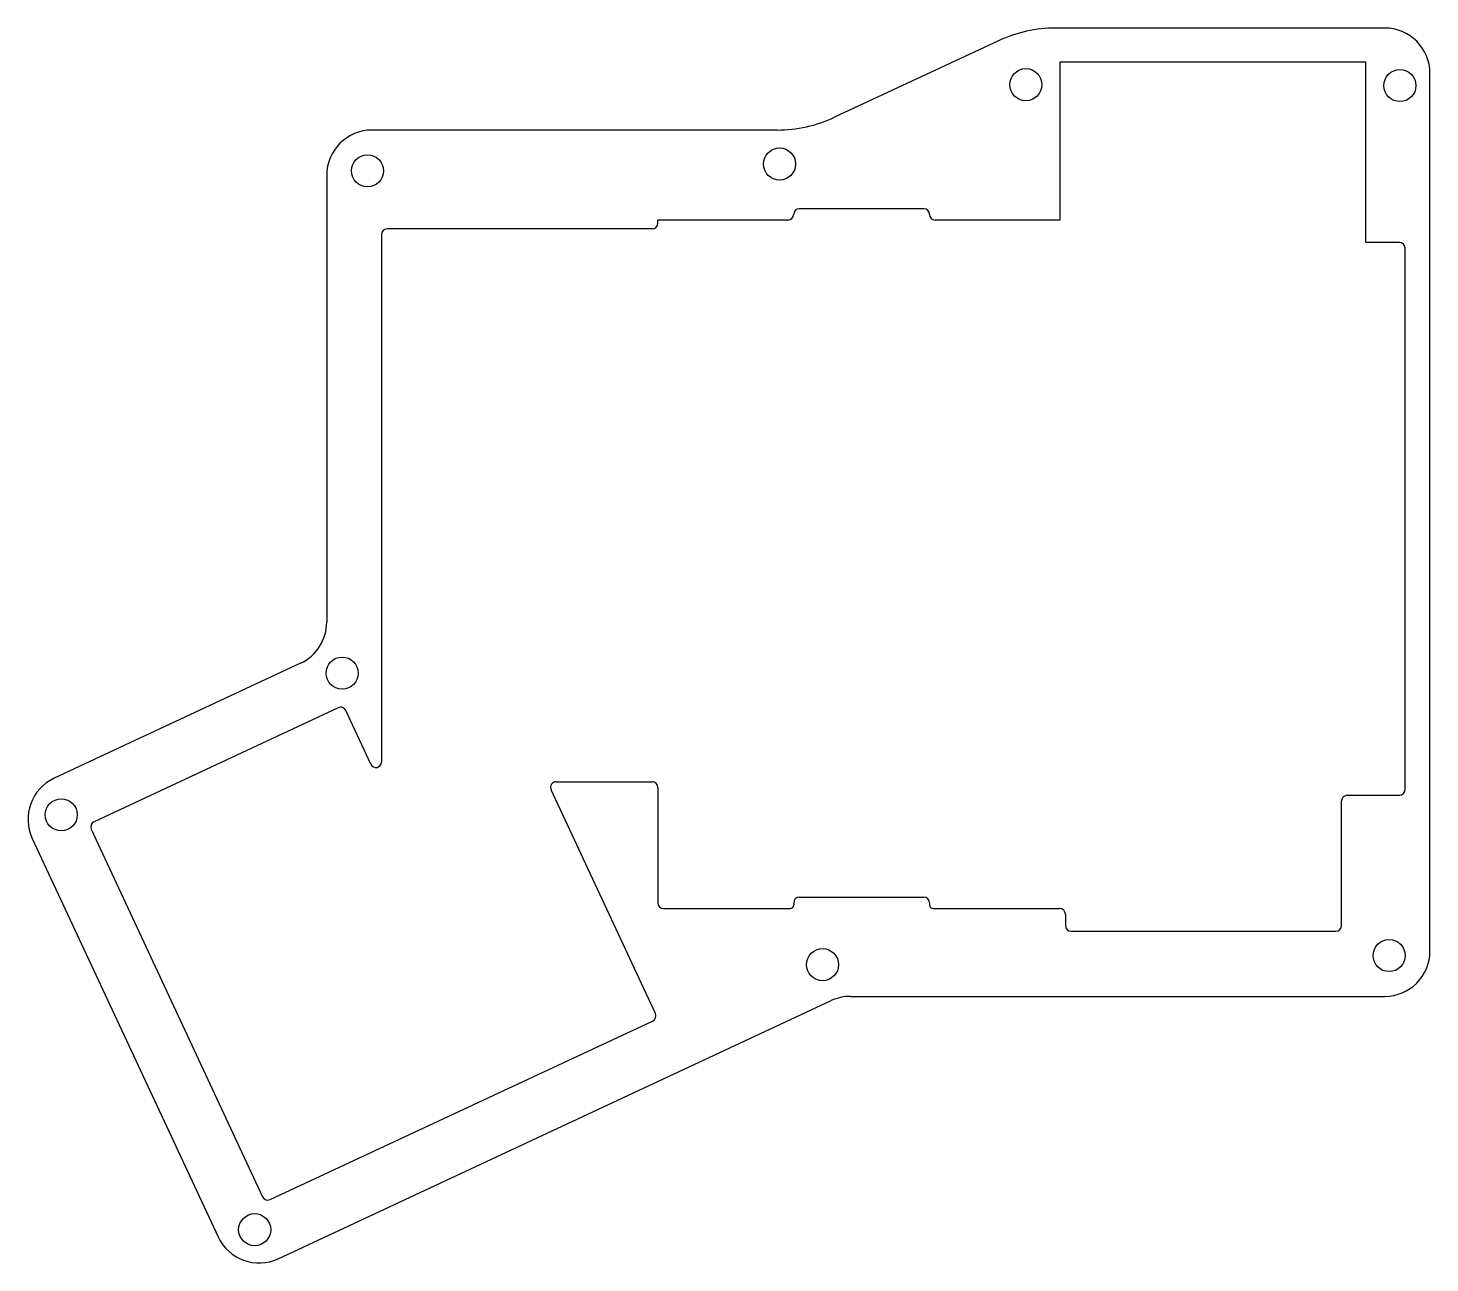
# Model space of a CAD drawing. Extents: x 3.82 to 11.56, y 2.05 to 8.87.
import ezdxf

# ---------------------------------------------------------------- set-up
doc = ezdxf.new("R2010")
doc.units = 0
doc.linetypes.add('SLD-SOLID', pattern=[0])
doc.layers.get('0').update_dxf_attribs({"linetype": 'CONTINUOUS'})

msp = doc.modelspace()

# ---------------------------------------------------------------- linework, layer by layer
at = {"color": 7, "linetype": 'SLD-SOLID'}
for p, q in [((11.307, 8.8682), (9.4926, 8.8682)), ((9.1757, 8.7979), (8.2701, 8.3756)), ((11.2038, 8.6807), (9.5138, 8.6807)), ((9.5138, 8.6807), (9.5138, 7.8087)), ((11.2038, 7.685), (11.2038, 8.6807)), ((11.557, 3.7754), (11.557, 8.6182)), ((7.9532, 8.3054), (5.7169, 8.3054)), ((5.4669, 8.0554), (5.4669, 5.5902)), ((8.7632, 7.8712), (8.0757, 7.8712)), ((7.2632, 7.7599), (5.8007, 7.7599)), ((8.0132, 7.8087), (7.2945, 7.8087)), ((7.2945, 7.7911), (7.2945, 7.8087)), ((9.5132, 7.8087), (8.8257, 7.8087)), ((5.7695, 7.7286), (5.7695, 4.8195)), ((11.3882, 7.685), (11.2038, 7.685)), ((11.4195, 4.6662), (11.4195, 7.6537)), ((5.3226, 5.3636), (3.9624, 4.7291)), ((5.5302, 5.1175), (4.1822, 4.4888)), ((5.7099, 4.8063), (5.5718, 5.1024)), ((7.2813, 3.4308), (6.7055, 4.6654)), ((6.7339, 4.7099), (7.2632, 4.7099)), ((7.2945, 4.6786), (7.2945, 4.0411)), ((11.0695, 3.9162), (11.0695, 4.6037)), ((11.1007, 4.635), (11.3882, 4.635)), ((4.167, 4.4472), (5.1128, 2.4194)), ((3.8415, 4.3969), (4.8668, 2.1988)), ((8.0445, 4.0412), (8.0445, 4.0299)), ((8.0757, 4.0725), (8.7632, 4.0725)), ((8.7945, 4.0412), (8.7945, 4.03)), ((7.3257, 4.0099), (8.0245, 4.0099)), ((8.8145, 4.01), (9.5132, 4.01)), ((9.5445, 3.9787), (9.5445, 3.9162)), ((9.5757, 3.885), (11.0382, 3.885)), ((5.1991, 2.0779), (8.252, 3.5019)), ((8.3577, 3.5254), (11.307, 3.5254)), ((5.1543, 2.4043), (7.2661, 3.3893))]:
    msp.add_line(p, q, dxfattribs=at)
for centre in [(9.3263, 8.5557), (11.3913, 8.5507), (7.9669, 8.1179), (5.6919, 8.0804), (5.5521, 5.309), (4.0016, 4.5268), (11.332, 3.7504), (8.2043, 3.7004), (5.0692, 2.238)]:
    msp.add_circle(centre, 0.0885, dxfattribs=at)
for centre, radius, start, end in [((9.4926, 8.1182), 0.75, 90, 115), ((11.307, 8.6182), 0.25, 0, 90), ((7.9532, 9.0554), 0.75, 270, 295), ((5.7169, 8.0554), 0.25, 90, 180), ((8.0132, 7.84), 0.0312, 270, 0), ((8.0757, 7.84), 0.0312, 90, 180), ((8.7632, 7.84), 0.0312, 0, 90), ((8.8257, 7.84), 0.0312, 180, 270), ((5.8007, 7.7286), 0.0313, 90, 180), ((7.2632, 7.7911), 0.0313, 270, 0), ((9.5132, 7.7775), 0.0312, 88.82805, 90), ((11.3882, 7.6537), 0.0312, 0, 90), ((5.2169, 5.5902), 0.25, 295.00635, 0), ((5.5435, 5.0892), 0.0313, 25.00431, 115.00431), ((5.7382, 4.8195), 0.0313, 205.00431, 0), ((4.0681, 4.5026), 0.25, 115.00635, 205.00635), ((6.7339, 4.6786), 0.0312, 90, 205), ((7.2632, 4.6786), 0.0312, 0, 90), ((11.3882, 4.6662), 0.0313, 270, 0), ((11.1007, 4.6037), 0.0312, 90, 180), ((4.1954, 4.4604), 0.0313, 115.00431, 205.00431), ((7.3257, 4.0411), 0.0312, 180, 270), ((8.0245, 4.0299), 0.02, 270, 0), ((8.0757, 4.0412), 0.0312, 90, 180), ((8.7632, 4.0412), 0.0312, 0, 90), ((8.8145, 4.03), 0.02, 180, 270), ((9.5132, 3.9787), 0.0312, 0, 90), ((9.5757, 3.9162), 0.0312, 180, 270), ((11.0382, 3.9162), 0.0312, 270, 0), ((11.307, 3.7754), 0.25, 270, 0), ((8.3577, 3.2754), 0.25, 90, 115.00635), ((7.2529, 3.4176), 0.0313, 295.00431, 25), ((5.1411, 2.4326), 0.0313, 205.00431, 295.00431), ((5.0934, 2.3044), 0.25, 205.00635, 295.00635)]:
    msp.add_arc(centre, radius, start, end, dxfattribs=at)

doc.saveas('drawing.dxf')
